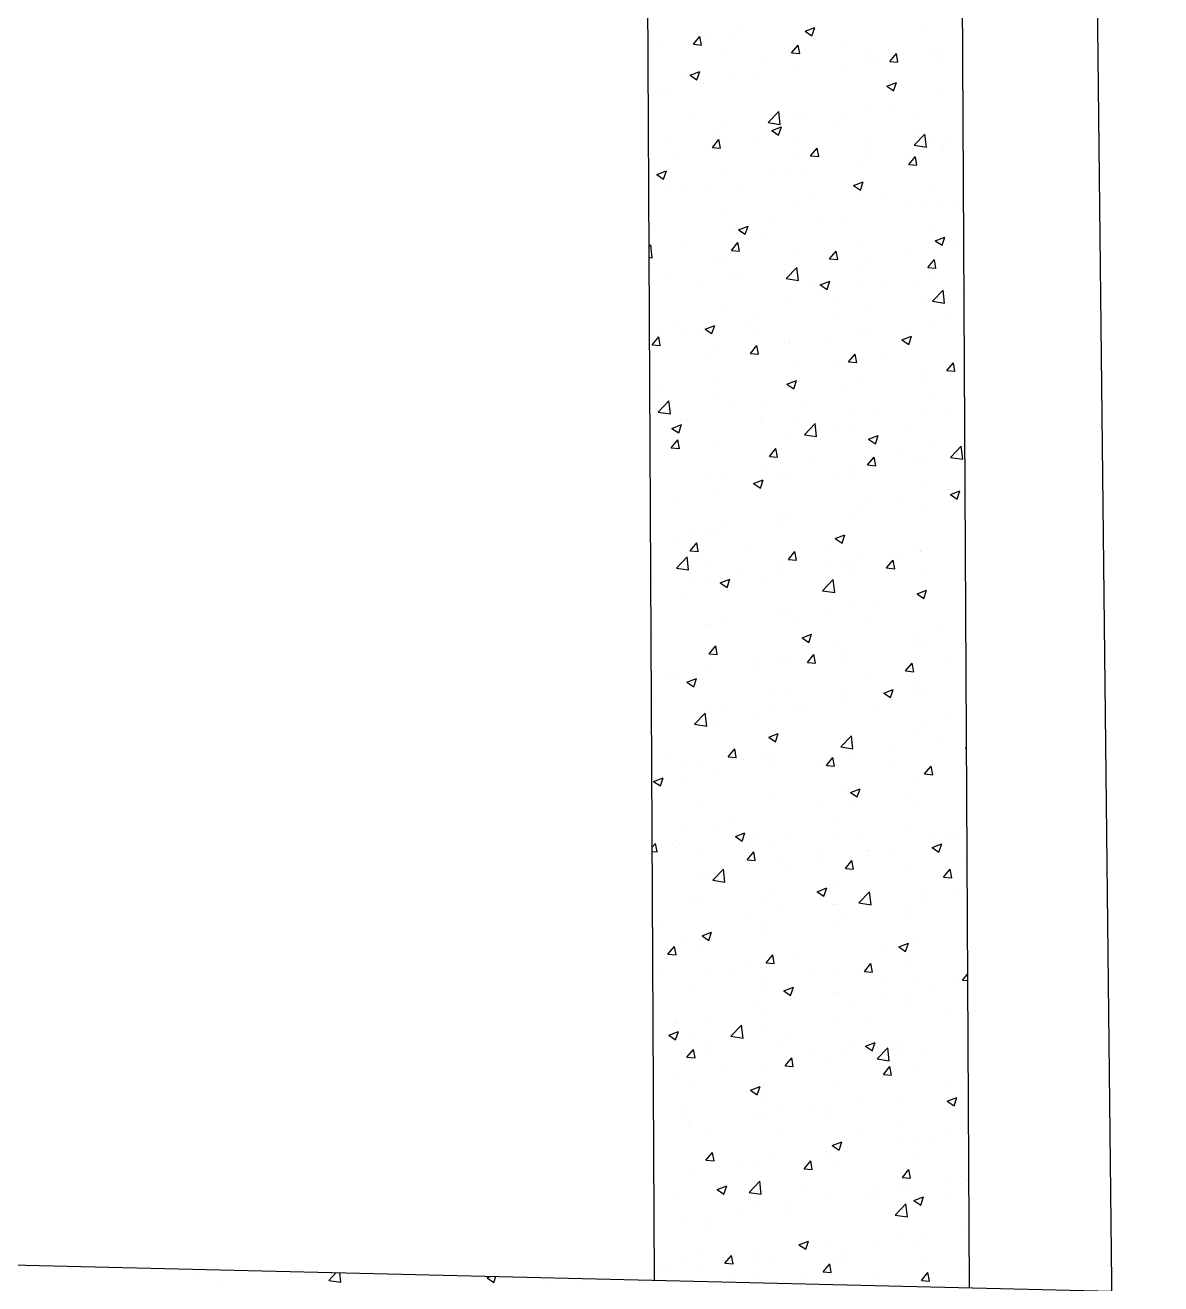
# Model space of a CAD drawing. Header units: millimetres. Extents: x 331487 to 517269, y 198509 to 399936.
# Drawn here: x 448605 to 449434, y 302242 to 303161 of the extents above; entities that cross this region are included whole.
import ezdxf

# ---------------------------------------------------------------- set-up
doc = ezdxf.new("R2010")
doc.units = ezdxf.units.MM
doc.header["$MEASUREMENT"] = 0
doc.layers.add('9th_plot boundry', color=1, linetype='Continuous')
doc.layers.add('COLUMN', color=6, linetype='Continuous')

msp = doc.modelspace()

# ---------------------------------------------------------------- linework, layer by layer
at = {"layer": '9th_plot boundry'}
msp.add_line((449434.36, 299006.31), (448946.56, 343103.61), dxfattribs=at)
msp.add_lwpolyline([(448946.56, 343103.61), (414422.19, 340817.12, 0.386106), (408845.58, 334960.71), (408845.58, 299960.71), (449434.36, 299006.31)], format="xyb", close=True, dxfattribs=at)
at = {"layer": 'COLUMN'}
for p, q in [((448972.92, 319477.32), (449064.32, 302244.54)), ((449202.92, 319478.51), (449294.35, 302239.01)), ((411189.88, 303155.43), (449398.63, 302236.5))]:
    msp.add_line(p, q, dxfattribs=at)
at = {"layer": 'COLUMN', "color": 2, "linetype": 'Continuous'}
for p, q in [((449174.57, 303156.67), (449181.57, 303159.36)), ((449179.54, 303153.31), (449181.57, 303159.36)), ((449092.95, 303147.02), (449097.77, 303152.77)), ((449098.92, 303146.49), (449097.77, 303152.76)), ((449101.95, 303154.38), (449101.95, 303154.38)), ((449119.99, 303155.81), (449119.99, 303155.81)), ((449126.98, 303157.67), (449126.98, 303157.67)), ((449174.57, 303156.67), (449179.55, 303153.32)), ((449260.03, 303156.47), (449260.03, 303156.47)), ((449068.05, 303148.31), (449068.05, 303148.31)), ((449092.95, 303147.02), (449098.93, 303146.5)), ((449112.52, 303143.72), (449112.52, 303143.72)), ((449164.67, 303140.75), (449169.5, 303146.49)), ((449164.68, 303140.75), (449170.65, 303140.22)), ((449165.9, 303141.47), (449165.9, 303141.47)), ((449170.65, 303140.22), (449169.49, 303146.48)), ((449201.71, 303146.46), (449201.71, 303146.46)), ((449272.57, 303143.46), (449272.57, 303143.46)), ((449143.39, 303136.45), (449143.39, 303136.45)), ((449219.28, 303139.21), (449219.28, 303139.21)), ((449220.63, 303135.96), (449220.63, 303135.96)), ((449226.74, 303134.83), (449226.74, 303134.83)), ((449236.4, 303134.47), (449241.22, 303140.22)), ((449236.4, 303134.47), (449242.38, 303133.95)), ((449242.38, 303133.94), (449241.22, 303140.21)), ((449264.61, 303139.81), (449264.61, 303139.81)), ((449272.67, 303136.96), (449272.67, 303136.96)), ((449085.07, 303126.44), (449085.07, 303126.44)), ((449090.55, 303124.42), (449097.55, 303127.11)), ((449090.55, 303124.42), (449095.52, 303121.06)), ((449095.52, 303121.06), (449097.55, 303127.1)), ((449118.77, 303122.52), (449118.77, 303122.52)), ((449138.55, 303123.22), (449138.55, 303123.22)), ((449170.12, 303129.56), (449170.12, 303129.56)), ((449201.71, 303131.53), (449201.71, 303131.53)), ((449066.84, 303115.02), (449066.84, 303115.02)), ((449075.64, 303114.93), (449075.64, 303114.93)), ((449100.68, 303118.23), (449100.68, 303118.23)), ((449234.26, 303116.41), (449241.26, 303119.1)), ((449234.26, 303116.41), (449239.24, 303113.05)), ((449239.23, 303113.05), (449241.26, 303119.1)), ((449271.35, 303110.17), (449271.35, 303110.17)), ((449147.53, 303089.9), (449155.32, 303098.02)), ((449156.42, 303088.52), (449155.31, 303098.02)), ((449168.9, 303096.27), (449168.9, 303096.27)), ((449200.43, 303095.39), (449200.43, 303095.39)), ((449219.41, 303102.67), (449219.41, 303102.67)), ((449238.31, 303100.37), (449238.31, 303100.37)), ((449255.9, 303096.8), (449255.9, 303096.8)), ((449093.05, 303092.62), (449093.05, 303092.62)), ((449117.56, 303089.23), (449117.56, 303089.23)), ((449146.43, 303090.37), (449146.43, 303090.37)), ((449147.52, 303089.9), (449156.42, 303088.52)), ((449150.24, 303084.16), (449157.24, 303086.84)), ((449155.21, 303080.8), (449157.24, 303086.84)), ((449175.4, 303092.09), (449175.4, 303092.09)), ((449197.58, 303086.79), (449197.58, 303086.79)), ((449199.81, 303088.11), (449199.81, 303088.11)), ((449253.19, 303085.86), (449253.19, 303085.86)), ((449060.75, 303081.45), (449060.75, 303081.45)), ((449065.62, 303081.73), (449065.62, 303081.73)), ((449074.37, 303078.79), (449074.37, 303078.79)), ((449106.82, 303071.8), (449111.64, 303077.55)), ((449112.8, 303071.27), (449111.64, 303077.54)), ((449112.24, 303083.77), (449112.24, 303083.77)), ((449114.13, 303079.19), (449114.13, 303079.19)), ((449139.26, 303076.78), (449139.26, 303076.78)), ((449150.24, 303084.16), (449155.21, 303080.8)), ((449167.51, 303076.94), (449167.51, 303076.94)), ((449254.25, 303073.35), (449262.04, 303081.47)), ((449263.14, 303071.97), (449262.04, 303081.46)), ((449270.14, 303076.88), (449270.14, 303076.88)), ((449106.82, 303071.8), (449112.8, 303071.28)), ((449178.55, 303065.53), (449183.37, 303071.27)), ((449184.53, 303065), (449183.37, 303071.27)), ((449218.2, 303069.38), (449218.2, 303069.38)), ((449220.9, 303074.68), (449220.9, 303074.68)), ((449254.25, 303073.35), (449263.14, 303071.97)), ((449274.28, 303072.43), (449274.28, 303072.43)), ((449275.15, 303069.24), (449275.15, 303069.24)), ((449279.86, 303074.85), (449279.86, 303074.85)), ((449080.94, 303066.77), (449080.94, 303066.77)), ((449167.69, 303062.98), (449167.69, 303062.98)), ((449178.55, 303065.53), (449184.53, 303065)), ((449212, 303060.93), (449212, 303060.93)), ((449221.54, 303064.84), (449221.54, 303064.84)), ((449250.28, 303059.25), (449255.1, 303065)), ((449250.28, 303059.25), (449256.25, 303058.73)), ((449256.25, 303058.72), (449255.1, 303064.99)), ((449066.22, 303051.9), (449073.22, 303054.59)), ((449066.22, 303051.9), (449071.19, 303048.55)), ((449071.19, 303048.55), (449073.22, 303054.59)), ((449116.34, 303055.94), (449116.34, 303055.94)), ((449149.09, 303052.65), (449149.09, 303052.65)), ((449163.22, 303054.83), (449163.22, 303054.83)), ((449174.13, 303055.94), (449174.13, 303055.94)), ((449064.4, 303048.44), (449064.4, 303048.44)), ((449073.15, 303041.79), (449073.15, 303041.79)), ((449085.94, 303044.33), (449085.94, 303044.33)), ((449104.91, 303044.81), (449104.91, 303044.81)), ((449209.93, 303043.89), (449216.93, 303046.58)), ((449209.93, 303043.89), (449214.9, 303040.54)), ((449214.9, 303040.54), (449216.93, 303046.58)), ((449268.92, 303043.59), (449268.92, 303043.59)), ((449126.53, 303039.54), (449126.53, 303039.54)), ((449179.92, 303037.28), (449179.92, 303037.28)), ((449216.98, 303036.09), (449216.98, 303036.09)), ((449233.3, 303035.03), (449233.3, 303035.03)), ((449273.88, 303033.1), (449273.88, 303033.1)), ((449286.68, 303032.77), (449286.68, 303032.77)), ((449115.13, 303022.65), (449115.13, 303022.65)), ((449166.47, 303029.69), (449166.47, 303029.69)), ((449185.69, 303021.49), (449185.69, 303021.49)), ((449248.85, 303029.8), (449248.85, 303029.8)), ((449259.73, 303029.84), (449259.73, 303029.84)), ((449063.19, 303015.15), (449063.19, 303015.15)), ((449122.78, 303013.21), (449122.78, 303013.21)), ((449125.91, 303011.64), (449132.91, 303014.33)), ((449130.88, 303008.28), (449132.91, 303014.33)), ((449147.82, 303016.5), (449147.82, 303016.5)), ((449201.41, 303019.83), (449201.41, 303019.83)), ((449125.91, 303011.64), (449130.88, 303008.29)), ((449143.1, 303009.82), (449143.1, 303009.82)), ((449267.7, 303010.3), (449267.7, 303010.3)), ((449269.62, 303003.63), (449276.62, 303006.32)), ((449269.62, 303003.63), (449274.6, 303000.28)), ((449274.59, 303000.28), (449276.62, 303006.32)), ((449060.42, 302999.12), (449061.85, 303000.61)), ((449062.95, 302991.11), (449061.84, 303000.6)), ((449084.78, 302999.81), (449084.78, 302999.81)), ((449120.7, 302996.58), (449125.52, 303002.33)), ((449120.7, 302996.58), (449126.68, 302996.06)), ((449126.67, 302996.05), (449125.52, 303002.32)), ((449165.25, 302996.4), (449165.25, 302996.4)), ((449192.43, 302990.31), (449197.25, 302996.05)), ((449198.4, 302989.78), (449197.24, 302996.05)), ((449215.77, 303002.8), (449215.77, 303002.8)), ((449285.45, 302998.64), (449285.45, 302998.64)), ((449060.46, 302991.49), (449062.95, 302991.11)), ((449107.06, 302988.44), (449107.06, 302988.44)), ((449113.91, 302989.36), (449113.91, 302989.36)), ((449160.44, 302986.18), (449160.44, 302986.18)), ((449192.43, 302990.31), (449198.4, 302989.78)), ((449222.54, 302990.36), (449222.54, 302990.36)), ((449247.57, 302993.66), (449247.57, 302993.66)), ((449264.15, 302984.03), (449268.97, 302989.78)), ((449270.13, 302983.5), (449268.97, 302989.77)), ((449061.97, 302981.86), (449061.97, 302981.86)), ((449074.76, 302977.26), (449074.76, 302977.26)), ((449121.51, 302977.06), (449121.51, 302977.06)), ((449159.38, 302982.05), (449159.38, 302982.05)), ((449160.78, 302975.94), (449168.57, 302984.06)), ((449160.78, 302975.93), (449169.67, 302974.55)), ((449169.67, 302974.55), (449168.57, 302984.05)), ((449213.82, 302983.93), (449213.82, 302983.93)), ((449264.15, 302984.03), (449270.13, 302983.51)), ((449266.49, 302977.01), (449266.49, 302977.01)), ((449267.21, 302981.67), (449267.21, 302981.67)), ((449096.48, 302973.77), (449096.48, 302973.77)), ((449128.14, 302975.01), (449128.14, 302975.01)), ((449181.53, 302972.75), (449181.53, 302972.75)), ((449185.6, 302971.38), (449192.6, 302974.07)), ((449185.6, 302971.38), (449190.57, 302968.02)), ((449190.57, 302968.02), (449192.6, 302974.07)), ((449214.55, 302969.52), (449214.55, 302969.52)), ((449234.91, 302970.5), (449234.91, 302970.5)), ((449255.6, 302970.17), (449255.6, 302970.17)), ((449267.51, 302959.39), (449275.3, 302967.5)), ((449276.4, 302958), (449275.29, 302967.5)), ((449288.29, 302968.24), (449288.29, 302968.24)), ((449164.04, 302963.11), (449164.04, 302963.11)), ((449197.29, 302960.16), (449197.29, 302960.16)), ((449259.14, 302959.2), (449259.14, 302959.2)), ((449267.5, 302959.38), (449276.4, 302958)), ((449060.76, 302948.57), (449060.76, 302948.57)), ((449112.7, 302956.07), (449112.7, 302956.07)), ((449138.97, 302950.15), (449138.97, 302950.15)), ((449196.23, 302950.92), (449196.23, 302950.92)), ((449221.27, 302954.22), (449221.27, 302954.22)), ((449279.57, 302948.22), (449279.57, 302948.22)), ((449080.65, 302940.14), (449080.65, 302940.14)), ((449101.58, 302939.13), (449108.58, 302941.81)), ((449101.58, 302939.13), (449106.55, 302935.77)), ((449106.55, 302935.77), (449108.58, 302941.81)), ((449133.08, 302942.61), (449133.08, 302942.61)), ((449265.27, 302943.72), (449265.27, 302943.72)), ((449062.85, 302927.64), (449067.67, 302933.38)), ((449068.82, 302927.11), (449067.67, 302933.38)), ((449070.17, 302934.32), (449070.17, 302934.32)), ((449087.16, 302937.61), (449087.16, 302937.61)), ((449095.2, 302937.62), (449095.2, 302937.62)), ((449140.55, 302935.35), (449140.55, 302935.35)), ((449162.82, 302929.82), (449162.82, 302929.82)), ((449193.93, 302933.1), (449193.93, 302933.1)), ((449213.33, 302936.23), (449213.33, 302936.23)), ((449221.25, 302938.21), (449221.25, 302938.21)), ((449245.29, 302931.12), (449252.29, 302933.81)), ((449245.29, 302931.12), (449250.26, 302927.76)), ((449247.31, 302930.84), (449247.31, 302930.84)), ((449250.26, 302927.76), (449252.29, 302933.8)), ((449062.85, 302927.64), (449068.83, 302927.12)), ((449111.48, 302922.78), (449111.48, 302922.78)), ((449134.57, 302921.36), (449139.4, 302927.11)), ((449134.57, 302921.36), (449140.55, 302920.84)), ((449140.55, 302920.83), (449139.39, 302927.1)), ((449162.93, 302928.2), (449162.93, 302928.2)), ((449206.3, 302915.09), (449211.12, 302920.83)), ((449212.28, 302914.56), (449211.12, 302920.83)), ((449104.61, 302918.19), (449104.61, 302918.19)), ((449169.93, 302911.48), (449169.93, 302911.48)), ((449194.96, 302914.78), (449194.96, 302914.78)), ((449206.3, 302915.09), (449212.28, 302914.57)), ((449232.83, 302919.76), (449232.83, 302919.76)), ((449278.03, 302908.81), (449282.85, 302914.56)), ((449284, 302908.28), (449282.85, 302914.55)), ((449106.77, 302903.17), (449106.77, 302903.17)), ((449212.12, 302902.94), (449212.12, 302902.94)), ((449259.44, 302903.21), (449259.44, 302903.21)), ((449264.06, 302910.43), (449264.06, 302910.43)), ((449278.03, 302908.81), (449284, 302908.29)), ((449068.9, 302898.18), (449068.9, 302898.18)), ((449161.27, 302898.86), (449168.27, 302901.55)), ((449161.27, 302898.86), (449166.24, 302895.51)), ((449161.61, 302896.53), (449161.61, 302896.53)), ((449166.24, 302895.51), (449168.27, 302901.55)), ((449201.12, 302893.2), (449201.12, 302893.2)), ((449067.32, 302878.53), (449075.11, 302886.64)), ((449067.69, 302886.51), (449067.69, 302886.51)), ((449076.21, 302877.14), (449075.1, 302886.64)), ((449110.26, 302889.49), (449110.26, 302889.49)), ((449121.07, 302884.25), (449121.07, 302884.25)), ((449269.68, 302888.64), (449269.68, 302888.64)), ((449067.31, 302878.52), (449076.21, 302877.14)), ((449142.8, 302883.19), (449142.8, 302883.19)), ((449168.65, 302875.33), (449168.65, 302875.33)), ((449174.46, 302882), (449174.46, 302882)), ((449206.53, 302880.32), (449206.53, 302880.32)), ((449227.84, 302879.74), (449227.84, 302879.74)), ((449262.84, 302877.14), (449262.84, 302877.14)), ((449281.22, 302877.49), (449281.22, 302877.49)), ((449077.25, 302866.61), (449084.25, 302869.3)), ((449077.25, 302866.61), (449082.22, 302863.26)), ((449082.22, 302863.25), (449084.24, 302869.3)), ((449084.48, 302873.18), (449084.48, 302873.18)), ((449088.78, 302873.08), (449088.78, 302873.08)), ((449142.16, 302870.82), (449142.16, 302870.82)), ((449143.62, 302872.04), (449143.62, 302872.04)), ((449174.04, 302861.97), (449181.83, 302870.09)), ((449182.93, 302860.59), (449181.83, 302870.09)), ((449195.54, 302868.57), (449195.54, 302868.57)), ((449210.9, 302869.65), (449210.9, 302869.65)), ((449248.92, 302866.31), (449248.92, 302866.31)), ((449076.72, 302852.42), (449081.54, 302858.16)), ((449080.46, 302863.72), (449080.46, 302863.72)), ((449082.7, 302851.89), (449081.54, 302858.16)), ((449109.05, 302856.2), (449109.05, 302856.2)), ((449160.39, 302863.25), (449160.39, 302863.25)), ((449174.04, 302861.97), (449182.93, 302860.59)), ((449220.96, 302858.6), (449227.96, 302861.29)), ((449220.96, 302858.6), (449225.93, 302855.25)), ((449225.93, 302855.25), (449227.96, 302861.29)), ((449076.72, 302852.42), (449082.7, 302851.9)), ((449148.45, 302846.14), (449153.27, 302851.89)), ((449154.42, 302845.61), (449153.27, 302851.88)), ((449243.37, 302849.19), (449243.37, 302849.19)), ((449268.41, 302852.49), (449268.41, 302852.49)), ((449280.77, 302845.42), (449288.56, 302853.54)), ((449289.66, 302844.04), (449288.55, 302853.54)), ((449148.45, 302846.14), (449154.43, 302845.62)), ((449180.22, 302840.88), (449180.22, 302840.88)), ((449220.18, 302839.87), (449225, 302845.61)), ((449220.18, 302839.87), (449226.15, 302839.35)), ((449226.15, 302839.34), (449224.99, 302845.61)), ((449255.31, 302843.54), (449255.31, 302843.54)), ((449261.62, 302843.86), (449261.62, 302843.86)), ((449280.76, 302845.42), (449289.66, 302844.04)), ((449101.18, 302833.42), (449101.18, 302833.42)), ((449117.31, 302832.6), (449117.31, 302832.6)), ((449136.94, 302826.35), (449143.94, 302829.04)), ((449141.91, 302822.99), (449143.93, 302829.04)), ((449142.35, 302835.89), (449142.35, 302835.89)), ((449154.56, 302831.17), (449154.56, 302831.17)), ((449159.17, 302829.96), (449159.17, 302829.96)), ((449196.99, 302833.53), (449196.99, 302833.53)), ((449207.94, 302828.91), (449207.94, 302828.91)), ((449209.69, 302836.36), (449209.69, 302836.36)), ((449107.83, 302822.91), (449107.83, 302822.91)), ((449136.94, 302826.35), (449141.91, 302822.99)), ((449138.67, 302823.52), (449138.67, 302823.52)), ((449261.33, 302826.66), (449261.33, 302826.66)), ((449279.27, 302821.59), (449279.27, 302821.59)), ((449280.65, 302818.34), (449287.65, 302821.03)), ((449285.62, 302814.98), (449287.65, 302821.03)), ((449080.35, 302813.51), (449080.35, 302813.51)), ((449220.95, 302811.58), (449220.95, 302811.58)), ((449242.1, 302813.05), (449242.1, 302813.05)), ((449260.41, 302810.57), (449260.41, 302810.57)), ((449279.97, 302818.03), (449279.97, 302818.03)), ((449280.65, 302818.34), (449285.62, 302814.99)), ((449153.91, 302801.44), (449153.91, 302801.44)), ((449162.63, 302801.57), (449162.63, 302801.57)), ((449208.47, 302803.07), (449208.47, 302803.07)), ((449217.07, 302809.75), (449217.07, 302809.75)), ((449091.01, 302793.16), (449091.01, 302793.16)), ((449104.32, 302791.56), (449104.32, 302791.56)), ((449116.04, 302796.45), (449116.04, 302796.45)), ((449157.96, 302796.67), (449157.96, 302796.67)), ((449081.7, 302782.32), (449081.7, 302782.32)), ((449090.6, 302777.2), (449095.42, 302782.95)), ((449096.57, 302776.67), (449095.42, 302782.94)), ((449106.62, 302789.63), (449106.62, 302789.63)), ((449196.63, 302786.09), (449203.63, 302788.78)), ((449196.63, 302786.09), (449201.6, 302782.73)), ((449201.6, 302782.73), (449203.63, 302788.77)), ((449090.6, 302777.2), (449096.58, 302776.68)), ((449135.09, 302780.07), (449135.09, 302780.07)), ((449162.32, 302770.92), (449167.15, 302776.67)), ((449168.3, 302770.4), (449167.14, 302776.66)), ((449188.47, 302777.81), (449188.47, 302777.81)), ((449215.79, 302773.61), (449215.79, 302773.61)), ((449241.85, 302775.56), (449241.85, 302775.56)), ((449253.67, 302778.59), (449253.67, 302778.59)), ((449259.14, 302776.58), (449259.14, 302776.58)), ((449259.19, 302777.28), (449259.19, 302777.28)), ((449080.57, 302764.56), (449089.47, 302763.18)), ((449080.58, 302764.56), (449088.36, 302772.68)), ((449089.47, 302763.18), (449088.36, 302772.68)), ((449102.79, 302768.89), (449102.79, 302768.89)), ((449156.17, 302766.63), (449156.17, 302766.63)), ((449162.32, 302770.92), (449168.3, 302770.4)), ((449190.76, 302770.31), (449190.76, 302770.31)), ((449200.83, 302766.57), (449200.83, 302766.57)), ((449207.25, 302769.78), (449207.25, 302769.78)), ((449209.55, 302764.38), (449209.55, 302764.38)), ((449234.05, 302764.65), (449238.87, 302770.39)), ((449234.05, 302764.65), (449240.03, 302764.13)), ((449240.03, 302764.12), (449238.87, 302770.39)), ((449089.73, 302757.01), (449089.73, 302757.01)), ((449105.4, 302756.34), (449105.4, 302756.34)), ((449112.6, 302753.83), (449119.61, 302756.52)), ((449117.58, 302750.48), (449119.6, 302756.52)), ((449127.61, 302762), (449127.61, 302762)), ((449142.51, 302756.56), (449142.51, 302756.56)), ((449156.74, 302763.38), (449156.74, 302763.38)), ((449187.3, 302748.01), (449195.09, 302756.13)), ((449196.19, 302746.63), (449195.08, 302756.12)), ((449262.94, 302762.12), (449262.94, 302762.12)), ((449064.7, 302753.72), (449064.7, 302753.72)), ((449084.19, 302746.55), (449084.19, 302746.55)), ((449112.6, 302753.83), (449117.58, 302750.48)), ((449187.3, 302748.01), (449196.19, 302746.63)), ((449256.32, 302745.83), (449263.32, 302748.51)), ((449256.32, 302745.83), (449261.29, 302742.47)), ((449261.29, 302742.47), (449263.32, 302748.51)), ((449290.52, 302747.47), (449290.52, 302747.47)), ((449206.04, 302736.49), (449206.04, 302736.49)), ((449227.36, 302739.15), (449227.36, 302739.15)), ((449257.98, 302743.99), (449257.98, 302743.99)), ((449061.81, 302731.49), (449061.81, 302731.49)), ((449115.19, 302729.24), (449115.19, 302729.24)), ((449155.53, 302730.09), (449155.53, 302730.09)), ((449164.45, 302730.87), (449164.45, 302730.87)), ((449189.49, 302734.17), (449189.49, 302734.17)), ((449101.3, 302722.56), (449101.3, 302722.56)), ((449104.18, 302723.05), (449104.18, 302723.05)), ((449168.57, 302726.98), (449168.57, 302726.98)), ((449221.96, 302724.73), (449221.96, 302724.73)), ((449275.34, 302722.47), (449275.34, 302722.47)), ((449063.43, 302717.57), (449063.43, 302717.57)), ((449172.3, 302713.57), (449179.3, 302716.26)), ((449172.3, 302713.57), (449177.27, 302710.22)), ((449177.27, 302710.22), (449179.29, 302716.26)), ((449255.01, 302716.92), (449255.01, 302716.92)), ((449256.76, 302710.7), (449256.76, 302710.7)), ((449289.24, 302711.32), (449289.24, 302711.32)), ((449104.47, 302701.98), (449109.29, 302707.73)), ((449104.47, 302701.98), (449110.45, 302701.46)), ((449110.45, 302701.45), (449109.29, 302707.72)), ((449176.2, 302695.71), (449181.02, 302701.45)), ((449182.18, 302695.18), (449181.02, 302701.44)), ((449196.7, 302706.9), (449196.7, 302706.9)), ((449201.05, 302699.71), (449201.05, 302699.71)), ((449204.82, 302703.2), (449204.82, 302703.2)), ((449264.21, 302708.03), (449264.21, 302708.03)), ((449138.15, 302691.43), (449138.15, 302691.43)), ((449138.38, 302696.89), (449138.38, 302696.89)), ((449154.31, 302696.8), (449154.31, 302696.8)), ((449163.18, 302694.73), (449163.18, 302694.73)), ((449176.2, 302695.71), (449182.18, 302695.18)), ((449247.93, 302689.43), (449252.75, 302695.18)), ((449253.9, 302688.9), (449252.74, 302695.17)), ((449278.98, 302694.96), (449278.98, 302694.96)), ((449074.99, 302683.11), (449074.99, 302683.11)), ((449080.06, 302686.88), (449080.06, 302686.88)), ((449088.27, 302681.32), (449095.27, 302684.01)), ((449088.27, 302681.32), (449093.25, 302677.96)), ((449093.24, 302677.96), (449095.27, 302684.01)), ((449102.97, 302689.76), (449102.97, 302689.76)), ((449220.66, 302684.95), (449220.66, 302684.95)), ((449247.93, 302689.43), (449253.9, 302688.91)), ((449095.72, 302678.14), (449095.72, 302678.14)), ((449149.1, 302675.88), (449149.1, 302675.88)), ((449162.34, 302674.94), (449162.34, 302674.94)), ((449202.48, 302673.63), (449202.48, 302673.63)), ((449231.99, 302673.31), (449238.99, 302676)), ((449231.99, 302673.31), (449236.96, 302669.96)), ((449236.96, 302669.95), (449238.98, 302676)), ((449255.54, 302677.41), (449255.54, 302677.41)), ((449063.42, 302666.96), (449063.42, 302666.96)), ((449104.02, 302664.93), (449104.02, 302664.93)), ((449116.8, 302664.7), (449116.8, 302664.7)), ((449153.09, 302663.51), (449153.09, 302663.51)), ((449203.61, 302669.91), (449203.61, 302669.91)), ((449237.9, 302668.58), (449237.9, 302668.58)), ((449255.87, 302671.37), (449255.87, 302671.37)), ((449262.94, 302671.88), (449262.94, 302671.88)), ((449093.83, 302650.6), (449101.62, 302658.72)), ((449102.72, 302649.22), (449101.62, 302658.71)), ((449101.75, 302656.47), (449101.75, 302656.47)), ((449136.87, 302655.28), (449136.87, 302655.28)), ((449170.19, 302662.45), (449170.19, 302662.45)), ((449174.75, 302660.27), (449174.75, 302660.27)), ((449223.57, 302660.19), (449223.57, 302660.19)), ((449276.95, 302657.94), (449276.95, 302657.94)), ((449093.83, 302650.59), (449102.72, 302649.21)), ((449111.84, 302651.99), (449111.84, 302651.99)), ((449258.85, 302649.95), (449258.85, 302649.95)), ((449147.96, 302641.06), (449154.97, 302643.75)), ((449147.96, 302641.06), (449152.94, 302637.7)), ((449152.93, 302637.7), (449154.96, 302643.74)), ((449200.53, 302639.94), (449200.53, 302639.94)), ((449200.56, 302634.05), (449208.35, 302642.16)), ((449202.39, 302636.62), (449202.39, 302636.62)), ((449209.45, 302632.66), (449208.34, 302642.16)), ((449254.33, 302644.12), (449254.33, 302644.12)), ((449274.5, 302637.43), (449274.5, 302637.43)), ((449075.82, 302627.31), (449075.82, 302627.31)), ((449118.35, 302626.76), (449123.17, 302632.51)), ((449118.35, 302626.76), (449124.33, 302626.24)), ((449124.32, 302626.23), (449123.17, 302632.5)), ((449142.21, 302629.93), (449142.21, 302629.93)), ((449151.88, 302630.22), (449151.88, 302630.22)), ((449190.07, 302620.49), (449194.9, 302626.23)), ((449196.05, 302619.96), (449194.89, 302626.23)), ((449200.55, 302634.04), (449209.45, 302632.66)), ((449211.59, 302629.14), (449211.59, 302629.14)), ((449236.63, 302632.44), (449236.63, 302632.44)), ((449291.68, 302633.05), (449292.31, 302633.29)), ((449291.68, 302633.05), (449292.32, 302632.62)), ((449083.89, 302619.92), (449083.89, 302619.92)), ((449100.54, 302623.18), (449100.54, 302623.18)), ((449129.21, 302625.05), (449129.21, 302625.05)), ((449148.44, 302620.83), (449148.44, 302620.83)), ((449182.59, 302622.79), (449182.59, 302622.79)), ((449190.08, 302620.49), (449196.05, 302619.96)), ((449235.97, 302620.54), (449235.97, 302620.54)), ((449261.8, 302614.21), (449266.62, 302619.96)), ((449267.78, 302613.68), (449266.62, 302619.95)), ((449289.35, 302618.28), (449289.35, 302618.28)), ((449063.94, 302608.8), (449070.94, 302611.49)), ((449063.94, 302608.8), (449068.92, 302605.45)), ((449068.91, 302605.45), (449070.94, 302611.49)), ((449085.53, 302612.55), (449085.53, 302612.55)), ((449110.57, 302615.84), (449110.57, 302615.84)), ((449253.11, 302610.83), (449253.11, 302610.83)), ((449261.8, 302614.21), (449267.78, 302613.69)), ((449201.17, 302603.33), (449201.17, 302603.33)), ((449207.65, 302600.8), (449214.66, 302603.48)), ((449207.65, 302600.8), (449212.63, 302597.44)), ((449212.63, 302597.44), (449214.65, 302603.48)), ((449099.32, 302589.89), (449099.32, 302589.89)), ((449150.66, 302596.93), (449150.66, 302596.93)), ((449185.29, 302589.7), (449185.29, 302589.7)), ((449210.32, 302593), (449210.32, 302593)), ((449248.2, 302597.98), (449248.2, 302597.98)), ((449254.72, 302590.29), (449254.72, 302590.29)), ((449122.13, 302581.39), (449122.13, 302581.39)), ((449196.4, 302580.28), (449196.4, 302580.28)), ((449084.26, 302576.4), (449084.26, 302576.4)), ((449109.73, 302573.95), (449109.73, 302573.95)), ((449123.63, 302568.54), (449130.63, 302571.23)), ((449128.6, 302565.19), (449130.63, 302571.23)), ((449163.11, 302571.7), (449163.11, 302571.7)), ((449251.9, 302577.54), (449251.9, 302577.54)), ((449062.69, 302560.43), (449065.32, 302563.56)), ((449066.47, 302557.29), (449065.32, 302563.56)), ((449077.43, 302562.77), (449077.43, 302562.77)), ((449123.63, 302568.54), (449128.61, 302565.19)), ((449138.08, 302570.27), (449138.08, 302570.27)), ((449149.45, 302563.64), (449149.45, 302563.64)), ((449199.96, 302570.04), (449199.96, 302570.04)), ((449216.5, 302569.44), (449216.5, 302569.44)), ((449267.35, 302560.53), (449274.35, 302563.22)), ((449269.88, 302567.18), (449269.88, 302567.18)), ((449272.32, 302557.18), (449274.34, 302563.22)), ((449278.68, 302568.33), (449278.68, 302568.33)), ((449285.04, 302566.86), (449285.04, 302566.86)), ((449062.7, 302557.62), (449066.48, 302557.29)), ((449079.76, 302560.25), (449079.76, 302560.25)), ((449098.1, 302556.6), (449098.1, 302556.6)), ((449130.82, 302560.52), (449130.82, 302560.52)), ((449132.22, 302551.54), (449137.04, 302557.29)), ((449138.2, 302551.01), (449137.04, 302557.28)), ((449184.01, 302553.56), (449184.01, 302553.56)), ((449184.2, 302558.26), (449184.2, 302558.26)), ((449220.36, 302558.32), (449220.36, 302558.32)), ((449221.89, 302558.54), (449221.89, 302558.54)), ((449237.58, 302556.01), (449237.58, 302556.01)), ((449267.35, 302560.53), (449272.32, 302557.18)), ((449290.96, 302553.75), (449290.96, 302553.75)), ((449107.09, 302536.64), (449114.88, 302544.75)), ((449115.98, 302535.25), (449114.88, 302544.75)), ((449132.22, 302551.54), (449138.2, 302551.02)), ((449158.98, 302550.26), (449158.98, 302550.26)), ((449162.04, 302548.31), (449162.04, 302548.31)), ((449203.95, 302545.27), (449208.77, 302551.01)), ((449203.95, 302545.27), (449209.93, 302544.74)), ((449209.93, 302544.74), (449208.77, 302551.01)), ((449250.68, 302544.25), (449250.68, 302544.25)), ((449275.68, 302538.99), (449280.5, 302544.74)), ((449281.65, 302538.46), (449280.5, 302544.73)), ((449095.83, 302541.95), (449095.83, 302541.95)), ((449103.73, 302538.3), (449103.73, 302538.3)), ((449107.09, 302536.63), (449115.98, 302535.25)), ((449198.74, 302536.75), (449198.74, 302536.75)), ((449275.68, 302538.99), (449281.65, 302538.47)), ((449148.23, 302530.35), (449148.23, 302530.35)), ((449183.32, 302528.28), (449190.32, 302530.97)), ((449183.32, 302528.28), (449188.3, 302524.93)), ((449188.29, 302524.92), (449190.32, 302530.97)), ((449213.82, 302520.08), (449221.6, 302528.2)), ((449222.71, 302518.7), (449221.6, 302528.2)), ((449258.74, 302527.42), (449258.74, 302527.42)), ((449283.77, 302530.71), (449283.77, 302530.71)), ((449089.84, 302523.12), (449089.84, 302523.12)), ((449096.89, 302523.31), (449096.89, 302523.31)), ((449143.22, 302520.86), (449143.22, 302520.86)), ((449195.58, 302519.1), (449195.58, 302519.1)), ((449196.6, 302518.61), (449196.6, 302518.61)), ((449213.81, 302520.08), (449222.71, 302518.7)), ((449249.98, 302516.35), (449249.98, 302516.35)), ((449258.55, 302523.32), (449258.55, 302523.32)), ((449132.67, 302510.82), (449132.67, 302510.82)), ((449157.71, 302514.12), (449157.71, 302514.12)), ((449200.24, 302513.31), (449200.24, 302513.31)), ((449249.46, 302510.96), (449249.46, 302510.96)), ((449069.52, 302502.51), (449069.52, 302502.51)), ((449099.3, 302496.03), (449106.3, 302498.72)), ((449104.27, 302492.67), (449106.3, 302498.71)), ((449141.92, 302503.3), (449141.92, 302503.3)), ((449197.53, 302503.46), (449197.53, 302503.46)), ((449074.37, 302482.6), (449079.19, 302488.34)), ((449080.35, 302482.07), (449079.19, 302488.34)), ((449083.6, 302493.29), (449083.6, 302493.29)), ((449095.67, 302490.02), (449095.67, 302490.02)), ((449099.3, 302496.03), (449104.27, 302492.67)), ((449147.01, 302497.06), (449147.01, 302497.06)), ((449243.01, 302488.02), (449250.02, 302490.71)), ((449247.98, 302484.66), (449250.01, 302490.71)), ((449257.46, 302491.27), (449257.46, 302491.27)), ((449074.37, 302482.6), (449080.35, 302482.08)), ((449146.1, 302476.32), (449150.92, 302482.07)), ((449152.07, 302475.79), (449150.92, 302482.06)), ((449169.27, 302479.66), (449169.27, 302479.66)), ((449232.43, 302487.98), (449232.43, 302487.98)), ((449243.01, 302488.02), (449247.99, 302484.66)), ((449070.36, 302472.02), (449070.36, 302472.02)), ((449106.37, 302471.38), (449106.37, 302471.38)), ((449131.4, 302474.67), (449131.4, 302474.67)), ((449146.1, 302476.32), (449152.08, 302475.8)), ((449196.31, 302470.17), (449196.31, 302470.17)), ((449217.83, 302470.05), (449222.65, 302475.79)), ((449217.83, 302470.05), (449223.8, 302469.52)), ((449223.8, 302469.52), (449222.64, 302475.79)), ((449248.25, 302477.67), (449248.25, 302477.67)), ((449123.75, 302469.77), (449123.75, 302469.77)), ((449145.8, 302463.77), (449145.8, 302463.77)), ((449177.13, 302467.51), (449177.13, 302467.51)), ((449230.51, 302465.25), (449230.51, 302465.25)), ((449254.43, 302463.66), (449254.43, 302463.66)), ((449283.89, 302463), (449283.89, 302463)), ((449289.55, 302463.77), (449293.17, 302468.08)), ((449289.55, 302463.77), (449293.19, 302463.45)), ((449091.45, 302458.59), (449091.45, 302458.59)), ((449094.46, 302456.73), (449094.46, 302456.73)), ((449144.83, 302456.33), (449144.83, 302456.33)), ((449158.99, 302455.77), (449165.99, 302458.45)), ((449158.99, 302455.77), (449163.97, 302452.41)), ((449163.96, 302452.41), (449165.99, 302458.45)), ((449196.11, 302453.65), (449196.11, 302453.65)), ((449198.21, 302454.08), (449198.21, 302454.08)), ((449231.16, 302451.83), (449231.16, 302451.83)), ((449251.6, 302451.82), (449251.6, 302451.82)), ((449269.03, 302456.82), (449269.03, 302456.82)), ((449137.79, 302443.64), (449137.79, 302443.64)), ((449206.12, 302448.53), (449206.12, 302448.53)), ((449247.03, 302444.38), (449247.03, 302444.38)), ((449079.47, 302433.63), (449079.47, 302433.63)), ((449105.09, 302435.23), (449105.09, 302435.23)), ((449142.97, 302440.22), (449142.97, 302440.22)), ((449195.09, 302436.88), (449195.09, 302436.88)), ((449278.39, 302441.7), (449278.39, 302441.7)), ((449074.97, 302423.51), (449081.97, 302426.2)), ((449079.94, 302420.16), (449081.97, 302426.2)), ((449080.06, 302431.94), (449080.06, 302431.94)), ((449120.35, 302422.67), (449128.14, 302430.79)), ((449129.24, 302421.29), (449128.13, 302430.78)), ((449144.58, 302430.48), (449144.58, 302430.48)), ((449220.07, 302431.69), (449220.07, 302431.69)), ((449074.97, 302423.51), (449079.94, 302420.16)), ((449093.24, 302423.44), (449093.24, 302423.44)), ((449103.85, 302418.93), (449103.85, 302418.93)), ((449120.35, 302422.67), (449129.24, 302421.29)), ((449157.23, 302416.68), (449157.23, 302416.68)), ((449161.75, 302421.68), (449161.75, 302421.68)), ((449218.68, 302415.5), (449225.68, 302418.19)), ((449218.68, 302415.5), (449223.66, 302412.15)), ((449223.65, 302412.15), (449225.68, 302418.19)), ((449242.72, 302417.37), (449242.72, 302417.37)), ((449088.25, 302407.38), (449093.07, 302413.12)), ((449088.25, 302407.38), (449094.23, 302406.86)), ((449094.22, 302406.85), (449093.07, 302413.12)), ((449103.43, 302411.67), (449103.43, 302411.67)), ((449159.97, 302401.1), (449164.8, 302406.85)), ((449165.95, 302400.57), (449164.79, 302406.84)), ((449179.82, 302409.09), (449179.82, 302409.09)), ((449204.85, 302412.39), (449204.85, 302412.39)), ((449210.62, 302414.42), (449210.62, 302414.42)), ((449227.07, 302406.12), (449234.86, 302414.24)), ((449227.07, 302406.11), (449235.96, 302404.74)), ((449235.96, 302404.74), (449234.86, 302414.23)), ((449245.82, 302411.09), (449245.82, 302411.09)), ((449264, 302412.17), (449264, 302412.17)), ((449116.66, 302400.78), (449116.66, 302400.78)), ((449143.37, 302397.19), (449143.37, 302397.19)), ((449159.97, 302401.1), (449165.95, 302400.58)), ((449193.88, 302403.6), (449193.88, 302403.6)), ((449231.7, 302394.83), (449236.52, 302400.57)), ((449237.68, 302394.3), (449236.52, 302400.57)), ((449258.26, 302396.69), (449258.26, 302396.69)), ((449078.79, 302395.79), (449078.79, 302395.79)), ((449092.02, 302390.15), (449092.02, 302390.15)), ((449231.7, 302394.83), (449237.68, 302394.31)), ((449134.66, 302383.25), (449141.66, 302385.94)), ((449134.66, 302383.25), (449139.63, 302379.9)), ((449139.63, 302379.89), (449141.66, 302385.94)), ((449199.94, 302386.68), (449199.94, 302386.68)), ((449216.42, 302377.93), (449216.42, 302377.93)), ((449278.37, 302375.24), (449285.37, 302377.93)), ((449279.57, 302386.25), (449279.57, 302386.25)), ((449283.34, 302371.89), (449285.37, 302377.93)), ((449141.62, 302376.67), (449141.62, 302376.67)), ((449153.51, 302369.65), (449153.51, 302369.65)), ((449178.54, 302372.95), (449178.54, 302372.95)), ((449192.66, 302370.31), (449192.66, 302370.31)), ((449244.6, 302377.8), (449244.6, 302377.8)), ((449278.37, 302375.24), (449283.35, 302371.89)), ((449083.3, 302366.66), (449083.3, 302366.66)), ((449084.38, 302367.83), (449084.38, 302367.83)), ((449090.35, 302361.34), (449090.35, 302361.34)), ((449137.76, 302365.58), (449137.76, 302365.58)), ((449142.15, 302363.9), (449142.15, 302363.9)), ((449191.14, 302363.32), (449191.14, 302363.32)), ((449244.52, 302361.07), (449244.52, 302361.07)), ((449090.81, 302356.86), (449090.81, 302356.86)), ((449105.46, 302354.4), (449105.46, 302354.4)), ((449158.84, 302352.15), (449158.84, 302352.15)), ((449194.35, 302342.99), (449201.35, 302345.68)), ((449194.35, 302342.99), (449199.32, 302339.63)), ((449199.32, 302339.63), (449201.35, 302345.68)), ((449212.23, 302349.89), (449212.23, 302349.89)), ((449243.38, 302344.51), (449243.38, 302344.51)), ((449253.26, 302346.81), (449253.26, 302346.81)), ((449265.61, 302347.64), (449265.61, 302347.64)), ((449278.3, 302350.1), (449278.3, 302350.1)), ((449102.12, 302332.16), (449106.94, 302337.91)), ((449102.12, 302332.16), (449108.1, 302331.64)), ((449108.1, 302331.63), (449106.94, 302337.9)), ((449152.24, 302333.51), (449152.24, 302333.51)), ((449190.11, 302338.49), (449190.11, 302338.49)), ((449191.45, 302337.02), (449191.45, 302337.02)), ((449254.13, 302337.03), (449254.13, 302337.03)), ((449089.59, 302323.57), (449089.59, 302323.57)), ((449127.2, 302330.21), (449127.2, 302330.21)), ((449140.94, 302330.61), (449140.94, 302330.61)), ((449173.85, 302325.88), (449178.67, 302331.63)), ((449173.85, 302325.88), (449179.83, 302325.36)), ((449179.82, 302325.36), (449178.67, 302331.62)), ((449195.81, 302327.02), (449195.81, 302327.02)), ((449245.58, 302319.61), (449250.4, 302325.35)), ((449251.55, 302319.08), (449250.39, 302325.35)), ((449064.05, 302321.9), (449064.05, 302321.9)), ((449064.48, 302317), (449064.48, 302317)), ((449117.86, 302314.75), (449117.86, 302314.75)), ((449133.61, 302308.71), (449141.4, 302316.83)), ((449137.49, 302317.01), (449137.49, 302317.01)), ((449142.5, 302307.32), (449141.39, 302316.82)), ((449245.58, 302319.61), (449251.55, 302319.09)), ((449278.09, 302315.07), (449278.09, 302315.07)), ((449289.86, 302315.65), (449289.86, 302315.65)), ((449293.51, 302318.27), (449293.51, 302318.27)), ((449079.17, 302307), (449079.17, 302307)), ((449110.33, 302310.74), (449117.33, 302313.42)), ((449110.33, 302310.74), (449115.3, 302307.38)), ((449115.3, 302307.38), (449117.33, 302313.42)), ((449133.6, 302308.7), (449142.5, 302307.32)), ((449171.25, 302312.49), (449171.25, 302312.49)), ((449219.77, 302305.06), (449219.77, 302305.06)), ((449224.63, 302310.24), (449224.63, 302310.24)), ((449226.96, 302307.37), (449226.96, 302307.37)), ((449242.17, 302311.23), (449242.17, 302311.23)), ((449251.99, 302310.66), (449251.99, 302310.66)), ((449254.04, 302302.73), (449261.04, 302305.41)), ((449259.01, 302299.37), (449261.04, 302305.41)), ((449278.01, 302307.98), (449278.01, 302307.98)), ((449139.72, 302297.33), (449139.72, 302297.33)), ((449163.8, 302299.05), (449163.8, 302299.05)), ((449190.23, 302303.73), (449190.23, 302303.73)), ((449240.33, 302292.16), (449248.12, 302300.27)), ((449249.22, 302290.77), (449248.12, 302300.27)), ((449254.04, 302302.73), (449259.02, 302299.37)), ((449088.38, 302290.28), (449088.38, 302290.28)), ((449100.89, 302290.77), (449100.89, 302290.77)), ((449125.93, 302294.06), (449125.93, 302294.06)), ((449161.45, 302295.05), (449161.45, 302295.05)), ((449240.33, 302292.15), (449249.22, 302290.77)), ((449103.14, 302285.04), (449103.14, 302285.04)), ((449240.95, 302277.94), (449240.95, 302277.94)), ((449292.3, 302284.98), (449292.3, 302284.98)), ((449170.02, 302270.47), (449177.02, 302273.16)), ((449170.02, 302270.47), (449174.99, 302267.12)), ((449174.99, 302267.12), (449177.02, 302273.16)), ((449189.01, 302270.44), (449189.01, 302270.44)), ((449200.65, 302267.92), (449200.65, 302267.92)), ((449225.68, 302271.22), (449225.68, 302271.22)), ((449257.96, 302270.07), (449257.96, 302270.07)), ((449263.56, 302276.21), (449263.56, 302276.21)), ((449098.39, 302263.65), (449098.39, 302263.65)), ((449116, 302256.94), (449120.82, 302262.69)), ((449121.97, 302256.41), (449120.82, 302262.68)), ((449137.49, 302259.61), (449137.49, 302259.61)), ((449138.5, 302264.04), (449138.5, 302264.04)), ((449151.77, 302261.39), (449151.77, 302261.39)), ((449199.65, 302260.05), (449199.65, 302260.05)), ((449205.16, 302259.14), (449205.16, 302259.14)), ((448785.62, 302249.26), (448785.62, 302249.26)), ((448785.62, 302249.26), (448785.62, 302249.26)), ((448826.69, 302244.4), (448832.19, 302250.13)), ((448826.69, 302244.4), (448832.19, 302250.13)), ((448835.58, 302243.02), (448834.76, 302250.07)), ((448835.58, 302243.02), (448834.76, 302250.07)), ((449066.09, 302252.47), (449066.09, 302252.47)), ((449074.59, 302251.33), (449074.59, 302251.33)), ((449087.16, 302257), (449087.16, 302257)), ((449099.62, 302254.62), (449099.62, 302254.62)), ((449116, 302256.94), (449121.98, 302256.42)), ((449119.48, 302250.22), (449119.48, 302250.22)), ((449141.33, 302250.04), (449141.33, 302250.04)), ((449187.72, 302250.67), (449192.55, 302256.41)), ((449187.72, 302250.67), (449193.7, 302250.14)), ((449193.7, 302250.14), (449192.54, 302256.4)), ((449258.54, 302256.88), (449258.54, 302256.88)), ((449259.45, 302244.39), (449264.27, 302250.14)), ((449265.43, 302243.86), (449264.27, 302250.13)), ((449291.08, 302251.69), (449291.08, 302251.69)), ((448729.26, 302246.93), (448729.26, 302246.93)), ((448729.26, 302246.93), (448729.26, 302246.93)), ((448747.74, 302244.28), (448747.74, 302244.28)), ((448747.74, 302244.28), (448747.74, 302244.28)), ((448780.79, 302248.4), (448780.79, 302248.4)), ((448780.79, 302248.4), (448780.79, 302248.4)), ((448826.69, 302244.39), (448835.58, 302243.02)), ((448826.69, 302244.39), (448835.58, 302243.02)), ((448869.86, 302245), (448869.86, 302245)), ((448869.86, 302245), (448869.86, 302245)), ((448942.28, 302246.23), (448945.35, 302247.41)), ((448942.28, 302246.23), (448945.35, 302247.41)), ((448942.28, 302246.23), (448947.26, 302242.87)), ((448942.28, 302246.23), (448947.26, 302242.87)), ((448947.25, 302242.87), (448948.75, 302247.32)), ((448947.25, 302242.87), (448948.75, 302247.32)), ((448984.71, 302243.1), (448984.71, 302243.1)), ((448984.71, 302243.1), (448984.71, 302243.1)), ((449011.43, 302243.01), (449011.43, 302243.01)), ((449011.43, 302243.01), (449011.43, 302243.01)), ((449172.86, 302247.96), (449172.86, 302247.96)), ((449226.24, 302245.71), (449226.24, 302245.71)), ((449239.74, 302244.65), (449239.74, 302244.65)), ((449259.45, 302244.39), (449265.43, 302243.87)), ((449279.62, 302243.45), (449279.62, 302243.45))]:
    msp.add_line(p, q, dxfattribs=at)
at = {"layer": 'COLUMN'}
for radius in [10508.26, 10658.26]:
    msp.add_arc((438443.45, 311612.51), radius, 298.482975, 358.124048, dxfattribs=at)

doc.saveas('drawing.dxf')
